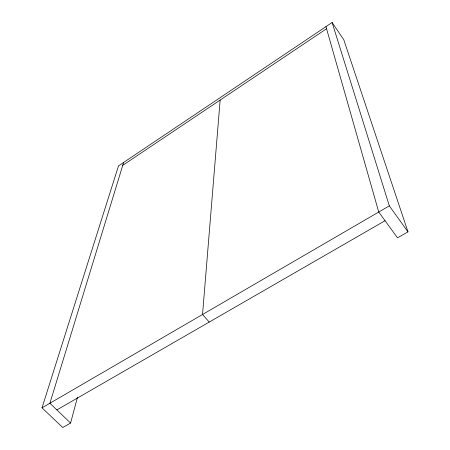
<?xml version="1.0" encoding="UTF-8"?>
<svg xmlns="http://www.w3.org/2000/svg" width="450" height="450" viewBox="0 0 450 450"><rect width="100%" height="100%" fill="white"/><g stroke="black" fill="none" stroke-linecap="round" stroke-linejoin="round"><path stroke-width="0.67" d="M220.146 100.069L202.534 314.499L209.25 322.065M325.957 26.629L378.748 212.04L397.485 237.825L407.987 231.874L343.783 39.735L332.106 22.5L118.502 165.893L42.013 407.829L62.741 427.5L70.594 423.051L77.451 397.294M123.638 162.444L49.894 403.245L70.594 423.051M122.749 165.347L326.559 28.744M42.013 407.829L389.34 205.881L332.106 22.5M56.858 409.911L385.059 220.725M389.34 205.881L407.987 231.874"/></g></svg>
